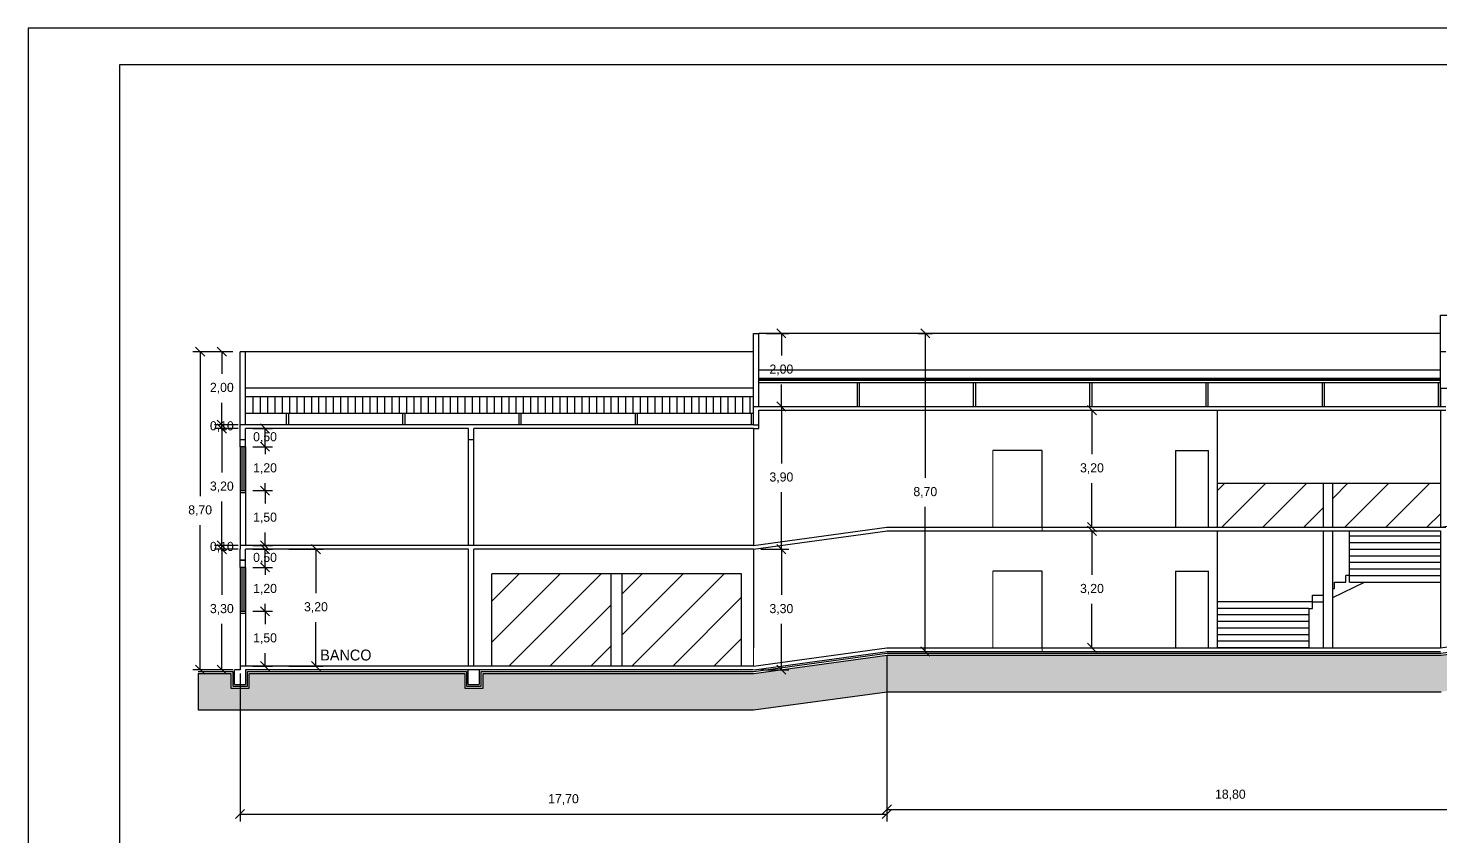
# Model space of a CAD drawing. Header units: inches. Extents: x 1211 to 1586, y 4594 to 4984.
# Drawn here: x 1416.61 to 1455.26, y 4765.15 to 4787.26 of the extents above; entities that cross this region are included whole.
import ezdxf

# ---------------------------------------------------------------- set-up
doc = ezdxf.new("R2010")
doc.units = ezdxf.units.IN
doc.header["$MEASUREMENT"] = 0
for name, color, linetype in [('0.1', 1, 'Continuous'), ('0.8', 8, 'Continuous'), ('01', 1, 'Continuous'), ('02', 2, 'Continuous'), ('1', 1, 'Continuous'), ('Capa3', 3, 'Continuous'), ('COTAS', 8, 'Continuous'), ('PAREDE', 5, 'Continuous'), ('S2MARGF', 4, 'Continuous'), ('S2MARGG', 13, 'Continuous'), ('Vão', 2, 'Continuous')]:
    doc.layers.add(name, color=color, linetype=linetype)
doc.layers.add('LINHA FINAS', color=1, linetype='Continuous', lineweight=15)
doc.dimstyles.new('ISO-25', dxfattribs={"dimtxt": 0.25, "dimasz": 0.25, "dimexe": 0.2, "dimexo": 0.2, "dimgap": 0.25, "dimtad": 1, "dimtih": 1, "dimtoh": 1, "dimzin": 1, "dimtxsty": 'Standard', "dimblk": 'OBLIQUE', "dimcen": 0.5, "dimclrd": 8, "dimclre": 8, "dimclrt": 8, "dimazin": 0, "dimtfac": 1, "dimtmove": 0, "dimatfit": 1, "dimldrblk": 'OBLIQUE', "dimfxl": 1, "dimarcsym": 0})

# ---------------------------------------------------------------- blocks, each defined once
blk = doc.blocks.new('_OBLIQUE')
at = {"color": 0, "linetype": 'ByBlock'}
blk.add_line((-0.5, -0.5), (0.5, 0.5), dxfattribs=at)
blk = doc.blocks.new('*D217')
at = {"layer": '1', "color": 8, "lineweight": -2, "transparency": 16777216}
for p, q in [((1423.745, 4773.017), (1424.683, 4773.017)), ((1424.483, 4773.017), (1424.483, 4771.812)), ((1424.483, 4769.817), (1424.483, 4771.021)), ((1423.745, 4769.817), (1424.683, 4769.817))]:
    blk.add_line(p, q, dxfattribs=at)
at = {"layer": 'Defpoints', "color": 0, "transparency": 16777216}
for p in [(1423.545, 4773.017), (1424.483, 4773.017), (1423.545, 4769.817)]:
    blk.add_point(p, dxfattribs=at)
at = {"layer": '1', "color": 8, "lineweight": -2, "transparency": 16777216, "xscale": 0.25, "yscale": 0.25, "zscale": 0.25}
for p, rotation in [((1424.483, 4773.017), 90), ((1424.483, 4769.817), 270)]:
    blk.add_blockref('_OBLIQUE', p, dxfattribs=dict(at, rotation=rotation))
at = {"layer": '1', "color": 8, "transparency": 16777216, "insert": (1424.483, 4771.417), "char_height": 0.25, "attachment_point": 5}
blk.add_mtext('3,20', dxfattribs=at)
blk = doc.blocks.new('*D218')
at = {"layer": '1', "color": 8, "lineweight": -2, "transparency": 16777216}
for p, q in [((1422.757, 4771.317), (1423.29, 4771.317)), ((1423.09, 4771.317), (1423.09, 4770.962)), ((1423.09, 4769.817), (1423.09, 4770.171)), ((1422.757, 4769.817), (1423.29, 4769.817))]:
    blk.add_line(p, q, dxfattribs=at)
at = {"layer": 'Defpoints', "color": 0, "transparency": 16777216}
for p in [(1422.557, 4771.317), (1423.09, 4771.317), (1422.557, 4769.817)]:
    blk.add_point(p, dxfattribs=at)
at = {"layer": '1', "color": 8, "lineweight": -2, "transparency": 16777216, "xscale": 0.25, "yscale": 0.25, "zscale": 0.25}
for p, rotation in [((1423.09, 4771.317), 90), ((1423.09, 4769.817), 270)]:
    blk.add_blockref('_OBLIQUE', p, dxfattribs=dict(at, rotation=rotation))
at = {"layer": '1', "color": 8, "transparency": 16777216, "insert": (1423.09, 4770.567), "char_height": 0.25, "attachment_point": 5}
blk.add_mtext('1,50', dxfattribs=at)
blk = doc.blocks.new('*D219')
at = {"layer": '1', "color": 8, "lineweight": -2, "transparency": 16777216}
for p, q in [((1423.09, 4772.517), (1423.09, 4772.767)), ((1422.757, 4772.517), (1423.29, 4772.517)), ((1423.09, 4772.517), (1423.09, 4772.312)), ((1423.09, 4771.317), (1423.09, 4771.521)), ((1422.757, 4771.317), (1423.29, 4771.317)), ((1423.09, 4771.317), (1423.09, 4771.067))]:
    blk.add_line(p, q, dxfattribs=at)
at = {"layer": 'Defpoints', "color": 0, "transparency": 16777216}
for p in [(1422.557, 4772.517), (1423.09, 4772.517), (1422.557, 4771.317)]:
    blk.add_point(p, dxfattribs=at)
at = {"layer": '1', "color": 8, "lineweight": -2, "transparency": 16777216, "xscale": 0.25, "yscale": 0.25, "zscale": 0.25}
for p, rotation in [((1423.09, 4772.517), 270), ((1423.09, 4771.317), 90)]:
    blk.add_blockref('_OBLIQUE', p, dxfattribs=dict(at, rotation=rotation))
at = {"layer": '1', "color": 8, "transparency": 16777216, "insert": (1423.09, 4771.917), "char_height": 0.25, "attachment_point": 5}
blk.add_mtext('1,20', dxfattribs=at)
blk = doc.blocks.new('*D220')
at = {"layer": '1', "color": 8, "lineweight": -2, "transparency": 16777216}
for p, q in [((1422.757, 4773.017), (1423.29, 4773.017)), ((1423.09, 4772.517), (1423.09, 4773.017)), ((1422.757, 4772.517), (1423.29, 4772.517))]:
    blk.add_line(p, q, dxfattribs=at)
at = {"layer": 'Defpoints', "color": 0, "transparency": 16777216}
for p in [(1422.557, 4773.017), (1423.09, 4773.017), (1422.557, 4772.517)]:
    blk.add_point(p, dxfattribs=at)
at = {"layer": '1', "color": 8, "lineweight": -2, "transparency": 16777216, "xscale": 0.25, "yscale": 0.25, "zscale": 0.25}
for p, rotation in [((1423.09, 4773.017), 90), ((1423.09, 4772.517), 270)]:
    blk.add_blockref('_OBLIQUE', p, dxfattribs=dict(at, rotation=rotation))
at = {"layer": '1', "color": 8, "transparency": 16777216, "insert": (1423.09, 4772.767), "char_height": 0.25, "attachment_point": 5}
blk.add_mtext('0,50', dxfattribs=at)
blk = doc.blocks.new('*D221')
at = {"layer": '1', "color": 8, "lineweight": -2, "transparency": 16777216}
for p, q in [((1422.757, 4774.617), (1423.29, 4774.617)), ((1423.09, 4774.617), (1423.09, 4774.262)), ((1423.09, 4773.117), (1423.09, 4773.471)), ((1422.757, 4773.117), (1423.29, 4773.117))]:
    blk.add_line(p, q, dxfattribs=at)
at = {"layer": 'Defpoints', "color": 0, "transparency": 16777216}
for p in [(1422.557, 4774.617), (1423.09, 4774.617), (1422.557, 4773.117)]:
    blk.add_point(p, dxfattribs=at)
at = {"layer": '1', "color": 8, "lineweight": -2, "transparency": 16777216, "xscale": 0.25, "yscale": 0.25, "zscale": 0.25}
for p, rotation in [((1423.09, 4774.617), 90), ((1423.09, 4773.117), 270)]:
    blk.add_blockref('_OBLIQUE', p, dxfattribs=dict(at, rotation=rotation))
at = {"layer": '1', "color": 8, "transparency": 16777216, "insert": (1423.09, 4773.867), "char_height": 0.25, "attachment_point": 5}
blk.add_mtext('1,50', dxfattribs=at)
blk = doc.blocks.new('*D222')
at = {"layer": '1', "color": 8, "lineweight": -2, "transparency": 16777216}
for p, q in [((1422.757, 4775.817), (1423.29, 4775.817)), ((1423.09, 4775.817), (1423.09, 4776.067)), ((1423.09, 4775.817), (1423.09, 4775.612)), ((1422.757, 4774.617), (1423.29, 4774.617)), ((1423.09, 4774.617), (1423.09, 4774.821)), ((1423.09, 4774.617), (1423.09, 4774.367))]:
    blk.add_line(p, q, dxfattribs=at)
at = {"layer": 'Defpoints', "color": 0, "transparency": 16777216}
for p in [(1422.557, 4775.817), (1423.09, 4775.817), (1422.557, 4774.617)]:
    blk.add_point(p, dxfattribs=at)
at = {"layer": '1', "color": 8, "lineweight": -2, "transparency": 16777216, "xscale": 0.25, "yscale": 0.25, "zscale": 0.25}
for p, rotation in [((1423.09, 4775.817), 270), ((1423.09, 4774.617), 90)]:
    blk.add_blockref('_OBLIQUE', p, dxfattribs=dict(at, rotation=rotation))
at = {"layer": '1', "color": 8, "transparency": 16777216, "insert": (1423.09, 4775.217), "char_height": 0.25, "attachment_point": 5}
blk.add_mtext('1,20', dxfattribs=at)
blk = doc.blocks.new('*D223')
at = {"layer": '1', "color": 8, "lineweight": -2, "transparency": 16777216}
for p, q in [((1422.757, 4776.317), (1423.29, 4776.317)), ((1423.09, 4775.817), (1423.09, 4776.317)), ((1422.757, 4775.817), (1423.29, 4775.817))]:
    blk.add_line(p, q, dxfattribs=at)
at = {"layer": 'Defpoints', "color": 0, "transparency": 16777216}
for p in [(1422.557, 4776.317), (1423.09, 4776.317), (1422.557, 4775.817)]:
    blk.add_point(p, dxfattribs=at)
at = {"layer": '1', "color": 8, "lineweight": -2, "transparency": 16777216, "xscale": 0.25, "yscale": 0.25, "zscale": 0.25}
for p, rotation in [((1423.09, 4776.317), 90), ((1423.09, 4775.817), 270)]:
    blk.add_blockref('_OBLIQUE', p, dxfattribs=dict(at, rotation=rotation))
at = {"layer": '1', "color": 8, "transparency": 16777216, "insert": (1423.09, 4776.067), "char_height": 0.25, "attachment_point": 5}
blk.add_mtext('0,50', dxfattribs=at)
blk = doc.blocks.new('*D224')
at = {"layer": '1', "color": 8, "lineweight": -2, "transparency": 16777216}
for p, q in [((1422.357, 4773.017), (1421.708, 4773.017)), ((1421.908, 4773.017), (1421.908, 4771.762)), ((1421.908, 4769.717), (1421.908, 4770.971)), ((1422.207, 4769.717), (1421.708, 4769.717))]:
    blk.add_line(p, q, dxfattribs=at)
at = {"layer": 'Defpoints', "color": 0, "transparency": 16777216}
for p in [(1421.908, 4773.017), (1422.557, 4773.017), (1422.407, 4769.717)]:
    blk.add_point(p, dxfattribs=at)
at = {"layer": '1', "color": 8, "lineweight": -2, "transparency": 16777216, "xscale": 0.25, "yscale": 0.25, "zscale": 0.25}
for p, rotation in [((1421.908, 4773.017), 90), ((1421.908, 4769.717), 270)]:
    blk.add_blockref('_OBLIQUE', p, dxfattribs=dict(at, rotation=rotation))
at = {"layer": '1', "color": 8, "transparency": 16777216, "insert": (1421.908, 4771.367), "char_height": 0.25, "attachment_point": 5}
blk.add_mtext('3,30', dxfattribs=at)
blk = doc.blocks.new('*D225')
at = {"layer": '1', "color": 8, "lineweight": -2, "transparency": 16777216}
for p, q in [((1422.357, 4773.117), (1421.708, 4773.117)), ((1422.357, 4773.017), (1421.708, 4773.017)), ((1421.908, 4773.117), (1421.908, 4773.367)), ((1421.908, 4773.017), (1421.908, 4773.117)), ((1421.908, 4773.017), (1421.908, 4772.767))]:
    blk.add_line(p, q, dxfattribs=at)
at = {"layer": 'Defpoints', "color": 0, "transparency": 16777216}
for p in [(1421.908, 4773.117), (1422.557, 4773.117), (1422.557, 4773.017)]:
    blk.add_point(p, dxfattribs=at)
at = {"layer": '1', "color": 8, "lineweight": -2, "transparency": 16777216, "xscale": 0.25, "yscale": 0.25, "zscale": 0.25}
for p, rotation in [((1421.908, 4773.117), 270), ((1421.908, 4773.017), 90)]:
    blk.add_blockref('_OBLIQUE', p, dxfattribs=dict(at, rotation=rotation))
at = {"layer": '1', "color": 8, "transparency": 16777216, "insert": (1421.908, 4773.067), "char_height": 0.25, "attachment_point": 5}
blk.add_mtext('0,10', dxfattribs=at)
blk = doc.blocks.new('*D226')
at = {"layer": '1', "color": 8, "lineweight": -2, "transparency": 16777216}
for p, q in [((1422.357, 4776.317), (1421.708, 4776.317)), ((1421.908, 4776.317), (1421.908, 4775.112)), ((1421.908, 4773.117), (1421.908, 4774.321)), ((1422.207, 4773.117), (1421.708, 4773.117))]:
    blk.add_line(p, q, dxfattribs=at)
at = {"layer": 'Defpoints', "color": 0, "transparency": 16777216}
for p in [(1421.908, 4776.317), (1422.557, 4776.317), (1422.407, 4773.117)]:
    blk.add_point(p, dxfattribs=at)
at = {"layer": '1', "color": 8, "lineweight": -2, "transparency": 16777216, "xscale": 0.25, "yscale": 0.25, "zscale": 0.25}
for p, rotation in [((1421.908, 4776.317), 90), ((1421.908, 4773.117), 270)]:
    blk.add_blockref('_OBLIQUE', p, dxfattribs=dict(at, rotation=rotation))
at = {"layer": '1', "color": 8, "transparency": 16777216, "insert": (1421.908, 4774.717), "char_height": 0.25, "attachment_point": 5}
blk.add_mtext('3,20', dxfattribs=at)
blk = doc.blocks.new('*D227')
at = {"layer": '1', "color": 8, "lineweight": -2, "transparency": 16777216}
for p, q in [((1421.908, 4776.417), (1421.908, 4776.667)), ((1422.357, 4776.417), (1421.708, 4776.417)), ((1422.357, 4776.317), (1421.708, 4776.317)), ((1421.908, 4776.317), (1421.908, 4776.417)), ((1421.908, 4776.317), (1421.908, 4776.067))]:
    blk.add_line(p, q, dxfattribs=at)
at = {"layer": 'Defpoints', "color": 0, "transparency": 16777216}
for p in [(1421.908, 4776.417), (1422.557, 4776.417), (1422.557, 4776.317)]:
    blk.add_point(p, dxfattribs=at)
at = {"layer": '1', "color": 8, "lineweight": -2, "transparency": 16777216, "xscale": 0.25, "yscale": 0.25, "zscale": 0.25}
for p, rotation in [((1421.908, 4776.417), 270), ((1421.908, 4776.317), 90)]:
    blk.add_blockref('_OBLIQUE', p, dxfattribs=dict(at, rotation=rotation))
at = {"layer": '1', "color": 8, "transparency": 16777216, "insert": (1421.908, 4776.367), "char_height": 0.25, "attachment_point": 5}
blk.add_mtext('0,10', dxfattribs=at)
blk = doc.blocks.new('*D228')
at = {"layer": '1', "color": 8, "lineweight": -2, "transparency": 16777216}
for p, q in [((1422.207, 4778.417), (1421.708, 4778.417)), ((1421.908, 4778.417), (1421.908, 4777.812)), ((1421.908, 4776.417), (1421.908, 4777.021)), ((1422.207, 4776.417), (1421.708, 4776.417))]:
    blk.add_line(p, q, dxfattribs=at)
at = {"layer": 'Defpoints', "color": 0, "transparency": 16777216}
for p in [(1421.908, 4778.417), (1422.407, 4778.417), (1422.407, 4776.417)]:
    blk.add_point(p, dxfattribs=at)
at = {"layer": '1', "color": 8, "lineweight": -2, "transparency": 16777216, "xscale": 0.25, "yscale": 0.25, "zscale": 0.25}
for p, rotation in [((1421.908, 4778.417), 90), ((1421.908, 4776.417), 270)]:
    blk.add_blockref('_OBLIQUE', p, dxfattribs=dict(at, rotation=rotation))
at = {"layer": '1', "color": 8, "transparency": 16777216, "insert": (1421.908, 4777.417), "char_height": 0.25, "attachment_point": 5}
blk.add_mtext('2,00', dxfattribs=at)
blk = doc.blocks.new('*D229')
at = {"layer": '1', "color": 8, "lineweight": -2, "transparency": 16777216}
for p, q in [((1422.207, 4778.417), (1421.114, 4778.417)), ((1421.314, 4778.417), (1421.314, 4774.462)), ((1421.314, 4769.717), (1421.314, 4773.671)), ((1422.207, 4769.717), (1421.114, 4769.717))]:
    blk.add_line(p, q, dxfattribs=at)
at = {"layer": 'Defpoints', "color": 0, "transparency": 16777216}
for p in [(1422.407, 4778.417), (1421.314, 4769.717), (1422.407, 4769.717)]:
    blk.add_point(p, dxfattribs=at)
at = {"layer": '1', "color": 8, "lineweight": -2, "transparency": 16777216, "xscale": 0.25, "yscale": 0.25, "zscale": 0.25}
for p, rotation in [((1421.314, 4778.417), 90), ((1421.314, 4769.717), 270)]:
    blk.add_blockref('_OBLIQUE', p, dxfattribs=dict(at, rotation=rotation))
at = {"layer": '1', "color": 8, "transparency": 16777216, "insert": (1421.314, 4774.067), "char_height": 0.25, "attachment_point": 5}
blk.add_mtext('8,70', dxfattribs=at)
blk = doc.blocks.new('*D230')
at = {"layer": '1', "color": 8, "lineweight": -2, "transparency": 16777216}
for p, q in [((1445.719, 4773.517), (1445.719, 4772.312)), ((1445.719, 4770.317), (1445.719, 4771.521))]:
    blk.add_line(p, q, dxfattribs=at)
at = {"layer": 'Defpoints', "color": 0, "transparency": 16777216}
for p in [(1445.719, 4773.517), (1445.719, 4773.517), (1445.719, 4770.317)]:
    blk.add_point(p, dxfattribs=at)
at = {"layer": '1', "color": 8, "lineweight": -2, "transparency": 16777216, "xscale": 0.25, "yscale": 0.25, "zscale": 0.25}
for p, rotation in [((1445.719, 4773.517), 90), ((1445.719, 4770.317), 270)]:
    blk.add_blockref('_OBLIQUE', p, dxfattribs=dict(at, rotation=rotation))
at = {"layer": '1', "color": 8, "transparency": 16777216, "insert": (1445.719, 4771.917), "char_height": 0.25, "attachment_point": 5}
blk.add_mtext('3,20', dxfattribs=at)
blk = doc.blocks.new('*D231')
at = {"layer": '1', "color": 8, "lineweight": -2, "transparency": 16777216}
for p, q in [((1445.719, 4776.817), (1445.719, 4775.612)), ((1445.719, 4773.617), (1445.719, 4774.821))]:
    blk.add_line(p, q, dxfattribs=at)
at = {"layer": 'Defpoints', "color": 0, "transparency": 16777216}
for p in [(1445.719, 4776.817), (1445.719, 4776.817), (1445.719, 4773.617)]:
    blk.add_point(p, dxfattribs=at)
at = {"layer": '1', "color": 8, "lineweight": -2, "transparency": 16777216, "xscale": 0.25, "yscale": 0.25, "zscale": 0.25}
for p, rotation in [((1445.719, 4776.817), 90), ((1445.719, 4773.617), 270)]:
    blk.add_blockref('_OBLIQUE', p, dxfattribs=dict(at, rotation=rotation))
at = {"layer": '1', "color": 8, "transparency": 16777216, "insert": (1445.719, 4775.217), "char_height": 0.25, "attachment_point": 5}
blk.add_mtext('3,20', dxfattribs=at)
blk = doc.blocks.new('*D238')
at = {"layer": '1', "color": 8, "lineweight": -2, "transparency": 16777216}
for p, q in [((1436.807, 4778.917), (1437.42, 4778.917)), ((1437.22, 4778.917), (1437.22, 4778.312)), ((1437.22, 4776.917), (1437.22, 4777.521)), ((1436.807, 4776.917), (1437.42, 4776.917))]:
    blk.add_line(p, q, dxfattribs=at)
at = {"layer": 'Defpoints', "color": 0, "transparency": 16777216}
for p in [(1436.607, 4778.917), (1437.22, 4778.917), (1436.607, 4776.917)]:
    blk.add_point(p, dxfattribs=at)
at = {"layer": '1', "color": 8, "lineweight": -2, "transparency": 16777216, "xscale": 0.25, "yscale": 0.25, "zscale": 0.25}
for p, rotation in [((1437.22, 4778.917), 90), ((1437.22, 4776.917), 270)]:
    blk.add_blockref('_OBLIQUE', p, dxfattribs=dict(at, rotation=rotation))
at = {"layer": '1', "color": 8, "transparency": 16777216, "insert": (1437.22, 4777.917), "char_height": 0.25, "attachment_point": 5}
blk.add_mtext('2,00', dxfattribs=at)
blk = doc.blocks.new('*D239')
at = {"layer": '1', "color": 8, "lineweight": -2, "transparency": 16777216}
for p, q in [((1437.22, 4776.917), (1437.22, 4775.362)), ((1437.22, 4773.017), (1437.22, 4774.571)), ((1436.657, 4773.017), (1437.42, 4773.017))]:
    blk.add_line(p, q, dxfattribs=at)
at = {"layer": 'Defpoints', "color": 0, "transparency": 16777216}
for p in [(1437.22, 4776.917), (1436.457, 4773.017), (1437.22, 4773.017)]:
    blk.add_point(p, dxfattribs=at)
at = {"layer": '1', "color": 8, "lineweight": -2, "transparency": 16777216, "xscale": 0.25, "yscale": 0.25, "zscale": 0.25}
for p, rotation in [((1437.22, 4776.917), 90), ((1437.22, 4773.017), 270)]:
    blk.add_blockref('_OBLIQUE', p, dxfattribs=dict(at, rotation=rotation))
at = {"layer": '1', "color": 8, "transparency": 16777216, "insert": (1437.22, 4774.967), "char_height": 0.25, "attachment_point": 5}
blk.add_mtext('3,90', dxfattribs=at)
blk = doc.blocks.new('*D240')
at = {"layer": '1', "color": 8, "lineweight": -2, "transparency": 16777216}
for p, q in [((1436.657, 4773.017), (1437.42, 4773.017)), ((1437.22, 4773.017), (1437.22, 4771.762)), ((1437.22, 4769.717), (1437.22, 4770.971)), ((1436.657, 4769.717), (1437.42, 4769.717))]:
    blk.add_line(p, q, dxfattribs=at)
at = {"layer": 'Defpoints', "color": 0, "transparency": 16777216}
for p in [(1436.457, 4773.017), (1436.457, 4769.717), (1437.22, 4769.717)]:
    blk.add_point(p, dxfattribs=at)
at = {"layer": '1', "color": 8, "lineweight": -2, "transparency": 16777216, "xscale": 0.25, "yscale": 0.25, "zscale": 0.25}
for p, rotation in [((1437.22, 4773.017), 90), ((1437.22, 4769.717), 270)]:
    blk.add_blockref('_OBLIQUE', p, dxfattribs=dict(at, rotation=rotation))
at = {"layer": '1', "color": 8, "transparency": 16777216, "insert": (1437.22, 4771.367), "char_height": 0.25, "attachment_point": 5}
blk.add_mtext('3,30', dxfattribs=at)
blk = doc.blocks.new('*D250')
at = {"layer": '1', "color": 8, "lineweight": -2, "transparency": 16777216}
for p, q in [((1440.107, 4770.117), (1440.107, 4765.57)), ((1422.407, 4769.617), (1422.407, 4765.57)), ((1422.407, 4765.77), (1440.107, 4765.77))]:
    blk.add_line(p, q, dxfattribs=at)
at = {"layer": 'Defpoints', "color": 0, "transparency": 16777216}
for p in [(1440.107, 4770.317), (1422.407, 4769.817), (1440.107, 4765.77)]:
    blk.add_point(p, dxfattribs=at)
at = {"layer": '1', "color": 8, "lineweight": -2, "transparency": 16777216, "xscale": 0.25, "yscale": 0.25, "zscale": 0.25, "rotation": 180}
blk.add_blockref('_OBLIQUE', (1422.407, 4765.77), dxfattribs=at)
at = {"layer": '1', "color": 8, "lineweight": -2, "transparency": 16777216, "xscale": 0.25, "yscale": 0.25, "zscale": 0.25}
blk.add_blockref('_OBLIQUE', (1440.107, 4765.77), dxfattribs=at)
at = {"layer": '1', "color": 8, "transparency": 16777216, "insert": (1431.257, 4766.166), "char_height": 0.25, "attachment_point": 5}
blk.add_mtext('17,70', dxfattribs=at)
blk = doc.blocks.new('*D251')
at = {"layer": '1', "color": 8, "lineweight": -2, "transparency": 16777216}
for p, q in [((1458.907, 4770.617), (1458.907, 4765.695)), ((1440.107, 4770.117), (1440.107, 4765.695)), ((1440.107, 4765.895), (1458.907, 4765.895))]:
    blk.add_line(p, q, dxfattribs=at)
at = {"layer": 'Defpoints', "color": 0, "transparency": 16777216}
for p in [(1458.907, 4770.817), (1440.107, 4770.317), (1458.907, 4765.895)]:
    blk.add_point(p, dxfattribs=at)
at = {"layer": '1', "color": 8, "lineweight": -2, "transparency": 16777216, "xscale": 0.25, "yscale": 0.25, "zscale": 0.25, "rotation": 180}
blk.add_blockref('_OBLIQUE', (1440.107, 4765.895), dxfattribs=at)
at = {"layer": '1', "color": 8, "lineweight": -2, "transparency": 16777216, "xscale": 0.25, "yscale": 0.25, "zscale": 0.25}
blk.add_blockref('_OBLIQUE', (1458.907, 4765.895), dxfattribs=at)
at = {"layer": '1', "color": 8, "transparency": 16777216, "insert": (1449.507, 4766.291), "char_height": 0.25, "attachment_point": 5}
blk.add_mtext('18,80', dxfattribs=at)
blk = doc.blocks.new('*D270')
at = {"layer": '1', "color": 8, "lineweight": -2, "transparency": 16777216}
for p, q in [((1440.965, 4778.917), (1441.358, 4778.917)), ((1441.158, 4778.917), (1441.158, 4774.962)), ((1441.158, 4770.217), (1441.158, 4774.171)), ((1440.965, 4770.217), (1441.358, 4770.217))]:
    blk.add_line(p, q, dxfattribs=at)
at = {"layer": 'Defpoints', "color": 0, "transparency": 16777216}
for p in [(1440.765, 4778.917), (1441.158, 4778.917), (1440.765, 4770.217)]:
    blk.add_point(p, dxfattribs=at)
at = {"layer": '1', "color": 8, "lineweight": -2, "transparency": 16777216, "xscale": 0.25, "yscale": 0.25, "zscale": 0.25}
for p, rotation in [((1441.158, 4778.917), 90), ((1441.158, 4770.217), 270)]:
    blk.add_blockref('_OBLIQUE', p, dxfattribs=dict(at, rotation=rotation))
at = {"layer": '1', "color": 8, "transparency": 16777216, "insert": (1441.158, 4774.567), "char_height": 0.25, "attachment_point": 5}
blk.add_mtext('8,70', dxfattribs=at)

msp = doc.modelspace()

# ---------------------------------------------------------------- hatches: boundary and pattern name
h = msp.add_hatch()
h.set_pattern_fill('EARTH', color=256, scale=0.1, style=0)
h.set_pattern_definition([(0, (-673.57833, 3827.04155), (0.635, 0.635), [0.635, -0.635]), (0, (-673.57833, 3827.2797), (0.635, 0.635), [0.635, -0.635]), (0, (-673.57833, 3827.5178), (0.635, 0.635), [0.635, -0.635]), (90, (-673.49896, 3827.5972), (-0.635, 0.635), [0.635, -0.635]), (90, (-673.26083, 3827.5972), (-0.635, 0.635), [0.635, -0.635]), (90, (-673.0227, 3827.5972), (-0.635, 0.635), [0.635, -0.635])])
h.paths.add_polyline_path([(1467.6008, 4770.6174), (1458.9242, 4770.6174), (1455.2742, 4770.1174), (1440.1106, 4770.1165), (1436.4606, 4769.6165), (1429.0572, 4769.6165), (1429.0572, 4769.2165), (1428.5572, 4769.2165), (1428.5572, 4769.6165), (1422.6572, 4769.6165), (1422.6572, 4769.2165), (1422.1572, 4769.2165), (1422.1572, 4769.6165), (1421.2572, 4769.6165), (1421.2572, 4768.6165), (1436.4572, 4768.6165), (1440.1106, 4769.1165), (1455.2743, 4769.1165), (1458.9242, 4769.6174), (1475.4072, 4769.6174), (1475.4072, 4770.6174), (1474.5008, 4770.6174), (1474.5008, 4770.2174), (1474.0008, 4770.2174), (1474.0008, 4770.6174), (1468.1508, 4770.6174), (1468.1508, 4770.2174), (1467.6008, 4770.2174)])
at = {"layer": 'COTAS'}
h = msp.add_hatch(dxfattribs=at)
h.set_pattern_fill('ANSI31', color=256, scale=0.25, style=0)
h.set_pattern_definition([(45, (-1196.698, 3802.4613), (-0.561266, 0.561266), [])])
h.paths.add_polyline_path([(1436.1311, 4772.3434), (1432.8626, 4772.3434), (1432.8626, 4769.8165), (1436.1311, 4769.8165)])
h.paths.add_polyline_path([(1432.5626, 4772.3434), (1429.2941, 4772.3434), (1429.2941, 4769.8165), (1432.5626, 4769.8165)])
h.paths.add_polyline_path([(1444.5623, 4735.4532), (1441.6123, 4735.4532), (1441.6123, 4734.2532), (1444.5623, 4734.2532)])
h.paths.add_polyline_path([(1447.7123, 4735.4532), (1444.8123, 4735.4532), (1444.8123, 4734.2532), (1447.7123, 4734.2532)])
h.paths.add_polyline_path([(1452.0572, 4774.8165), (1449.1572, 4774.8165), (1449.1572, 4773.6165), (1452.0572, 4773.6165)])
h.paths.add_polyline_path([(1455.2572, 4774.8165), (1452.3072, 4774.8165), (1452.3072, 4773.6165), (1455.2572, 4773.6165)])

# ---------------------------------------------------------------- linework, layer by layer
for p, q in [((1452.7572, 4770.3165), (1455.2572, 4770.3165)), ((1421.2572, 4769.6165), (1421.2572, 4768.6165)), ((1436.4572, 4768.6165), (1440.1106, 4769.1165)), ((1440.1106, 4769.1165), (1455.2743, 4769.1165)), ((1421.2572, 4768.6165), (1436.4572, 4768.6165))]:
    msp.add_line(p, q)
for points in [[(1436.4572, 4769.6665), (1440.1072, 4770.1665), (1455.2708, 4770.1674), (1458.9208, 4770.6674), (1467.6508, 4770.6674), (1467.6508, 4770.2674), (1468.1008, 4770.2674), (1468.1008, 4770.6674), (1474.0508, 4770.6674), (1474.0508, 4770.2674), (1474.4508, 4770.2674), (1474.4508, 4770.6674), (1475.4072, 4770.6674)], [(1436.464, 4769.617), (1440.1106, 4770.1165), (1455.2742, 4770.1174), (1458.9242, 4770.6174), (1467.6008, 4770.6174), (1467.6008, 4770.2174), (1468.1508, 4770.2174), (1468.1508, 4770.6174), (1474.0008, 4770.6174), (1474.0008, 4770.2174), (1474.5008, 4770.2174), (1474.5008, 4770.6174), (1475.4072, 4770.6174)], [(1421.2572, 4769.6665), (1422.2072, 4769.6665), (1422.2072, 4769.2665), (1422.6072, 4769.2665), (1422.6072, 4769.6665), (1428.6072, 4769.6665), (1428.6072, 4769.2665), (1429.0072, 4769.2665), (1429.0072, 4769.6665), (1436.4572, 4769.6665)], [(1421.2572, 4769.6165), (1422.1572, 4769.6165), (1422.1572, 4769.2165), (1422.6572, 4769.2165), (1422.6572, 4769.6165), (1428.5572, 4769.6165), (1428.5572, 4769.2165), (1429.0572, 4769.2165), (1429.0572, 4769.6165), (1436.4572, 4769.6165)]]:
    msp.add_lwpolyline(points)
at = {"layer": '0.1'}
for p, q in [((1455.2572, 4777.6865), (1436.6072, 4777.6865)), ((1455.2572, 4777.6565), (1436.6072, 4777.6565)), ((1455.2572, 4777.6265), (1436.6072, 4777.6265)), ((1455.2572, 4777.5665), (1436.6072, 4777.5665)), ((1436.4572, 4777.1865), (1422.5572, 4777.1865)), ((1422.7572, 4777.1865), (1422.7572, 4776.7276)), ((1422.9572, 4777.1865), (1422.9572, 4776.7276)), ((1423.1572, 4777.1865), (1423.1572, 4776.7276)), ((1423.3572, 4777.1865), (1423.3572, 4776.7276)), ((1423.5572, 4777.1865), (1423.5572, 4776.7276)), ((1423.7572, 4777.1865), (1423.7572, 4776.7276)), ((1423.9572, 4777.1865), (1423.9572, 4776.7276)), ((1424.1572, 4777.1865), (1424.1572, 4776.7276)), ((1424.3572, 4777.1865), (1424.3572, 4776.7276)), ((1424.5572, 4777.1865), (1424.5572, 4776.7276)), ((1424.7572, 4777.1865), (1424.7572, 4776.7276)), ((1424.9572, 4777.1865), (1424.9572, 4776.7276)), ((1425.1572, 4777.1865), (1425.1572, 4776.7276)), ((1425.3572, 4777.1865), (1425.3572, 4776.7276)), ((1425.5572, 4777.1865), (1425.5572, 4776.7276)), ((1425.7572, 4777.1865), (1425.7572, 4776.7276)), ((1425.9572, 4777.1865), (1425.9572, 4776.7276)), ((1426.1572, 4777.1865), (1426.1572, 4776.7276)), ((1426.3572, 4777.1865), (1426.3572, 4776.7276)), ((1426.5572, 4777.1865), (1426.5572, 4776.7276)), ((1426.7572, 4777.1865), (1426.7572, 4776.7276)), ((1426.9572, 4777.1865), (1426.9572, 4776.7276)), ((1427.1572, 4777.1865), (1427.1572, 4776.7276)), ((1427.3572, 4777.1865), (1427.3572, 4776.7276)), ((1427.5572, 4777.1865), (1427.5572, 4776.7276)), ((1427.7572, 4777.1865), (1427.7572, 4776.7276)), ((1427.9572, 4777.1865), (1427.9572, 4776.7276)), ((1428.1572, 4777.1865), (1428.1572, 4776.7276)), ((1428.3572, 4777.1865), (1428.3572, 4776.7276)), ((1428.5572, 4777.1865), (1428.5572, 4776.7276)), ((1428.7572, 4777.1865), (1428.7572, 4776.7276)), ((1428.9572, 4777.1865), (1428.9572, 4776.7276)), ((1429.1572, 4777.1865), (1429.1572, 4776.7276)), ((1429.3572, 4777.1865), (1429.3572, 4776.7276)), ((1429.5572, 4777.1865), (1429.5572, 4776.7276)), ((1429.7572, 4777.1865), (1429.7572, 4776.7276)), ((1429.9572, 4777.1865), (1429.9572, 4776.7276)), ((1430.1572, 4777.1865), (1430.1572, 4776.7276)), ((1430.3572, 4777.1865), (1430.3572, 4776.7276)), ((1430.5572, 4777.1865), (1430.5572, 4776.7276)), ((1430.7572, 4777.1865), (1430.7572, 4776.7276)), ((1430.9572, 4777.1865), (1430.9572, 4776.7276)), ((1431.1572, 4777.1865), (1431.1572, 4776.7276)), ((1431.3572, 4777.1865), (1431.3572, 4776.7276)), ((1431.5572, 4777.1865), (1431.5572, 4776.7276)), ((1431.7572, 4777.1865), (1431.7572, 4776.7276)), ((1431.9572, 4777.1865), (1431.9572, 4776.7276)), ((1432.1572, 4777.1865), (1432.1572, 4776.7276)), ((1432.3572, 4777.1865), (1432.3572, 4776.7276)), ((1432.5572, 4777.1865), (1432.5572, 4776.7276)), ((1432.7572, 4777.1865), (1432.7572, 4776.7276)), ((1432.9572, 4777.1865), (1432.9572, 4776.7276)), ((1433.1572, 4777.1865), (1433.1572, 4776.7276)), ((1433.3572, 4777.1865), (1433.3572, 4776.7276)), ((1433.5572, 4777.1865), (1433.5572, 4776.7276)), ((1433.7572, 4777.1865), (1433.7572, 4776.7276)), ((1433.9572, 4777.1865), (1433.9572, 4776.7276)), ((1434.1572, 4777.1865), (1434.1572, 4776.7276)), ((1434.3572, 4777.1865), (1434.3572, 4776.7276)), ((1434.5572, 4777.1865), (1434.5572, 4776.7276)), ((1434.7572, 4777.1865), (1434.7572, 4776.7276)), ((1434.9572, 4777.1865), (1434.9572, 4776.7276)), ((1435.1572, 4777.1865), (1435.1572, 4776.7276)), ((1435.3572, 4777.1865), (1435.3572, 4776.7276)), ((1435.5572, 4777.1865), (1435.5572, 4776.7276)), ((1435.7572, 4777.1865), (1435.7572, 4776.7276)), ((1435.9572, 4777.1865), (1435.9572, 4776.7276)), ((1436.1572, 4777.1865), (1436.1572, 4776.7276)), ((1436.3572, 4777.1865), (1436.3572, 4776.7276)), ((1436.4572, 4776.7276), (1422.5572, 4776.7276)), ((1449.1572, 4771.6079), (1449.1572, 4772.7079))]:
    msp.add_line(p, q, dxfattribs=at)
at = {"layer": '01'}
for p, q in [((1439.2895, 4777.5665), (1439.2895, 4776.9165)), ((1439.3495, 4777.5665), (1439.3495, 4776.9165)), ((1442.4711, 4777.5665), (1442.4711, 4776.9165)), ((1442.4711, 4777.5665), (1442.4711, 4776.9165)), ((1442.4711, 4777.5665), (1442.4711, 4776.9165)), ((1442.5311, 4777.5665), (1442.5311, 4776.9165)), ((1442.5311, 4777.5665), (1442.5311, 4776.9165)), ((1442.5311, 4777.5665), (1442.5311, 4776.9165)), ((1445.6526, 4777.5665), (1445.6526, 4776.9165)), ((1445.7126, 4777.5665), (1445.7126, 4776.9165)), ((1448.8341, 4777.5665), (1448.8341, 4776.9165)), ((1448.8341, 4777.5665), (1448.8341, 4776.9165)), ((1448.8941, 4777.5665), (1448.8941, 4776.9165)), ((1448.8941, 4777.5665), (1448.8941, 4776.9165)), ((1452.0157, 4777.5665), (1452.0157, 4776.9165)), ((1452.0757, 4777.5665), (1452.0757, 4776.9165)), ((1455.1972, 4777.5665), (1455.1972, 4776.9165)), ((1423.6711, 4776.7276), (1423.6711, 4776.4165)), ((1423.6711, 4776.7276), (1423.6711, 4776.4165)), ((1423.6711, 4776.7276), (1423.6711, 4776.4165)), ((1423.7311, 4776.7276), (1423.7311, 4776.4165)), ((1423.7311, 4776.7276), (1423.7311, 4776.4165)), ((1423.7311, 4776.7276), (1423.7311, 4776.4165)), ((1426.8526, 4776.7276), (1426.8526, 4776.4165)), ((1426.9126, 4776.7276), (1426.9126, 4776.4165)), ((1430.0341, 4776.7276), (1430.0341, 4776.4165)), ((1430.0341, 4776.7276), (1430.0341, 4776.4165)), ((1430.0941, 4776.7276), (1430.0941, 4776.4165)), ((1430.0941, 4776.7276), (1430.0941, 4776.4165)), ((1433.2157, 4776.7276), (1433.2157, 4776.4165)), ((1433.2757, 4776.7276), (1433.2757, 4776.4165)), ((1436.3972, 4776.7276), (1436.3972, 4776.4165))]:
    msp.add_line(p, q, dxfattribs=at)
at = {"layer": '02'}
for p, q in [((1452.7629, 4772.1165), (1452.7629, 4773.5165)), ((1452.7629, 4773.3765), (1455.2572, 4773.3765)), ((1452.7629, 4773.1965), (1455.2572, 4773.1965)), ((1452.7629, 4773.0165), (1455.2572, 4773.0165)), ((1452.7629, 4772.8365), (1455.2572, 4772.8365)), ((1452.7629, 4772.6565), (1455.2572, 4772.6565)), ((1452.6629, 4772.1165), (1452.6629, 4772.2965)), ((1452.7629, 4772.2965), (1452.6629, 4772.2965)), ((1452.7629, 4772.4765), (1455.2572, 4772.4765)), ((1452.7629, 4772.2965), (1455.2572, 4772.2965)), ((1452.0572, 4771.7565), (1452.0572, 4771.9365)), ((1452.3072, 4771.6968), (1453.1794, 4772.1165)), ((1452.3072, 4771.9365), (1452.3572, 4771.9365)), ((1452.3572, 4771.9365), (1452.3572, 4772.1165)), ((1452.3572, 4772.1165), (1452.6572, 4772.1165)), ((1452.6572, 4772.1165), (1452.6629, 4772.1165)), ((1452.7629, 4772.1165), (1455.2572, 4772.1165)), ((1451.7572, 4771.5765), (1451.7572, 4771.7565)), ((1451.7572, 4771.7565), (1452.0572, 4771.7565)), ((1451.7572, 4771.5765), (1452.0572, 4771.5765))]:
    msp.add_line(p, q, dxfattribs=at)
at = {"layer": '1'}
for p, q in [((1455.2572, 4779.4165), (1474.2572, 4779.4165)), ((1455.2572, 4778.9165), (1436.6072, 4778.9165)), ((1436.4572, 4778.4165), (1422.4072, 4778.4165)), ((1436.6072, 4777.9165), (1455.2572, 4777.9165)), ((1436.4572, 4777.4165), (1422.5572, 4777.4165)), ((1436.4572, 4776.9165), (1436.6072, 4776.9165)), ((1449.1572, 4773.6165), (1449.1572, 4776.8165)), ((1455.2572, 4776.8165), (1455.2572, 4773.6165)), ((1436.4572, 4776.3165), (1436.4572, 4773.6165)), ((1422.4572, 4775.8165), (1422.4572, 4774.6165)), ((1422.5072, 4775.8165), (1422.5072, 4774.6165)), ((1444.3572, 4775.7165), (1443.0072, 4775.7165)), ((1444.3572, 4773.6165), (1444.3572, 4775.7165)), ((1448.0072, 4775.7165), (1448.9072, 4775.7165)), ((1448.0072, 4775.7165), (1448.0072, 4773.6165)), ((1448.9072, 4773.6165), (1448.9072, 4775.7165)), ((1455.2572, 4774.8165), (1455.2572, 4773.6165)), ((1436.4572, 4773.6165), (1436.4572, 4773.1165)), ((1449.1572, 4770.3165), (1449.1572, 4773.5165)), ((1452.0572, 4770.3165), (1452.0572, 4773.5165)), ((1452.3072, 4770.3165), (1452.3072, 4773.5165)), ((1455.2572, 4773.5165), (1455.2572, 4770.3165)), ((1422.4072, 4773.1165), (1422.4072, 4773.0165)), ((1436.4572, 4773.0165), (1436.4572, 4770.3165)), ((1422.4572, 4772.5165), (1422.4572, 4771.3165)), ((1422.5072, 4772.5165), (1422.5072, 4771.3165)), ((1444.3572, 4772.4165), (1443.0072, 4772.4165)), ((1444.3572, 4770.3165), (1444.3572, 4772.4165)), ((1448.0072, 4772.4165), (1448.9072, 4772.4165)), ((1448.0072, 4772.4165), (1448.0072, 4770.3165)), ((1448.9072, 4770.3165), (1448.9072, 4772.4165)), ((1451.7572, 4771.5765), (1449.1572, 4771.5765)), ((1451.7572, 4771.3965), (1451.7572, 4771.5765)), ((1451.6572, 4771.3965), (1449.1572, 4771.3965)), ((1451.6572, 4771.2165), (1449.1572, 4771.2165)), ((1451.6572, 4771.3965), (1451.6572, 4770.3165)), ((1451.6572, 4771.3965), (1451.7572, 4771.3965)), ((1451.6572, 4771.0365), (1449.1572, 4771.0365)), ((1451.6572, 4770.8565), (1449.1572, 4770.8565)), ((1451.6572, 4770.6765), (1449.1572, 4770.6765)), ((1451.6572, 4770.4965), (1449.1572, 4770.4965)), ((1451.6572, 4770.3165), (1449.1572, 4770.3165))]:
    msp.add_line(p, q, dxfattribs=at)
at = {"layer": 'Capa3'}
for p, q in [((1449.1572, 4774.8165), (1455.2572, 4774.8165)), ((1452.0572, 4773.6165), (1452.0572, 4774.8165)), ((1452.3072, 4773.6165), (1452.3072, 4774.8165)), ((1432.5626, 4772.3434), (1429.2941, 4772.3434)), ((1429.2941, 4769.8165), (1429.2941, 4772.3434)), ((1432.5626, 4769.8165), (1432.5626, 4772.3434)), ((1432.8626, 4772.3434), (1432.5626, 4772.3434)), ((1432.8626, 4769.8165), (1432.8626, 4772.3434)), ((1436.1311, 4772.3434), (1432.8626, 4772.3434)), ((1436.1311, 4769.8165), (1436.1311, 4772.3434))]:
    msp.add_line(p, q, dxfattribs=at)
at = {"layer": 'LINHA FINAS'}
for p, q in [((1436.4572, 4773.1165), (1436.4572, 4776.3165)), ((1443.0072, 4773.6165), (1443.0072, 4775.7165)), ((1444.3572, 4773.5165), (1444.3572, 4775.7165)), ((1436.4572, 4769.8165), (1436.4572, 4773.0165)), ((1443.0072, 4770.3165), (1443.0072, 4772.4165)), ((1444.3572, 4770.2165), (1444.3572, 4772.4165))]:
    msp.add_line(p, q, dxfattribs=at)
at = {"layer": 'PAREDE'}
for p, q in [((1455.2572, 4777.4165), (1455.2572, 4779.4165)), ((1436.4572, 4776.9165), (1436.4572, 4778.9165)), ((1436.4572, 4778.9165), (1436.6072, 4778.9165)), ((1436.6072, 4776.9165), (1436.6072, 4778.9165)), ((1422.4072, 4775.8165), (1422.4072, 4778.4165)), ((1422.5572, 4776.4165), (1422.5572, 4778.4165)), ((1455.4072, 4778.4165), (1455.2572, 4778.4165)), ((1455.2572, 4777.4165), (1474.2572, 4777.4165)), ((1455.2572, 4777.4165), (1455.2572, 4776.9165)), ((1455.2572, 4776.9165), (1455.2572, 4777.4165)), ((1436.4572, 4776.9165), (1455.2572, 4776.9165)), ((1436.4572, 4776.4165), (1436.4572, 4776.9165)), ((1455.2572, 4776.9165), (1455.4072, 4776.9165)), ((1436.6072, 4776.8165), (1455.2572, 4776.8165)), ((1436.6072, 4776.3165), (1436.6072, 4776.8165)), ((1455.2572, 4776.8165), (1455.4072, 4776.8165)), ((1436.4572, 4776.4165), (1422.4072, 4776.4165)), ((1428.6572, 4776.3165), (1422.5572, 4776.3165)), ((1422.5572, 4775.8165), (1422.5572, 4776.3165)), ((1428.6572, 4773.1165), (1428.6572, 4776.3165)), ((1436.4572, 4776.3165), (1428.8072, 4776.3165)), ((1428.8072, 4773.1165), (1428.8072, 4776.3165)), ((1436.4572, 4776.4165), (1436.6072, 4776.4165)), ((1436.4572, 4776.3165), (1436.6072, 4776.3165)), ((1422.4072, 4776.0165), (1422.5572, 4776.0165)), ((1422.5572, 4775.8165), (1422.4072, 4775.8165)), ((1428.6572, 4776.0165), (1428.8072, 4776.0165)), ((1422.4072, 4774.6165), (1422.4072, 4773.1165)), ((1422.4072, 4774.6165), (1422.5572, 4774.6165)), ((1422.4072, 4774.5665), (1422.5572, 4774.5665)), ((1422.5572, 4774.6165), (1422.5572, 4773.1165)), ((1455.2572, 4773.6165), (1458.9072, 4774.1165)), ((1436.4572, 4773.1165), (1440.1072, 4773.6165)), ((1436.4572, 4773.0156), (1440.1208, 4773.5174)), ((1440.1072, 4773.6165), (1455.2572, 4773.6165)), ((1440.1072, 4773.6165), (1455.2572, 4773.6165)), ((1440.1072, 4773.5165), (1455.2572, 4773.5165)), ((1440.114, 4773.5165), (1455.2572, 4773.5165)), ((1455.2572, 4773.6165), (1455.4072, 4773.6165)), ((1436.4572, 4773.1165), (1422.4072, 4773.1165)), ((1436.4572, 4773.1165), (1422.4072, 4773.1165)), ((1422.4072, 4772.5165), (1422.4072, 4773.0165)), ((1428.6572, 4773.0165), (1422.5572, 4773.0165)), ((1428.6572, 4773.0165), (1422.5572, 4773.0165)), ((1422.5572, 4772.5165), (1422.5572, 4773.0165)), ((1428.6572, 4769.8165), (1428.6572, 4773.0165)), ((1436.4572, 4773.0165), (1428.8072, 4773.0165)), ((1428.8072, 4769.8165), (1428.8072, 4773.0165)), ((1436.4572, 4773.0165), (1428.8072, 4773.0165)), ((1422.5572, 4772.7165), (1422.4072, 4772.7165)), ((1422.4072, 4772.7165), (1422.5572, 4772.7165)), ((1422.5572, 4772.5165), (1422.4072, 4772.5165)), ((1422.4072, 4771.3165), (1422.5572, 4771.3165)), ((1422.4072, 4771.3165), (1422.4072, 4769.7165)), ((1422.4072, 4771.2665), (1422.5572, 4771.2665)), ((1422.5572, 4771.3165), (1422.5572, 4769.8165)), ((1455.2572, 4770.3165), (1458.9072, 4770.8165)), ((1436.4572, 4769.8165), (1440.1072, 4770.3165)), ((1440.1072, 4770.3165), (1455.2572, 4770.3165)), ((1436.4708, 4769.7174), (1440.1208, 4770.2174)), ((1440.1072, 4770.2165), (1455.2572, 4770.2165)), ((1422.4072, 4769.7165), (1422.2572, 4769.7165)), ((1422.2572, 4769.3165), (1422.2572, 4769.7165)), ((1436.4572, 4769.8165), (1422.4072, 4769.8165)), ((1436.4572, 4769.7165), (1422.5572, 4769.7165)), ((1422.5572, 4769.7165), (1422.5572, 4769.3165)), ((1428.6527, 4769.3165), (1428.6527, 4769.7165)), ((1428.9527, 4769.7165), (1428.9527, 4769.3165)), ((1422.2572, 4769.3165), (1422.5572, 4769.3165)), ((1428.6527, 4769.3165), (1428.9527, 4769.3165))]:
    msp.add_line(p, q, dxfattribs=at)
at = {"layer": 'S2MARGF'}
msp.add_lwpolyline([(1416.61, 4703.1632), (1522.01, 4703.1632), (1522.01, 4787.2632), (1416.61, 4787.2632)], close=True, dxfattribs=at)
at = {"layer": 'S2MARGG'}
for p, q in [((1521.01, 4786.2632), (1419.11, 4786.2632)), ((1419.11, 4786.2632), (1419.11, 4704.1632))]:
    msp.add_line(p, q, dxfattribs=at)
at = {"layer": 'Vão'}
for p, q in [((1422.4072, 4775.8165), (1422.4072, 4774.6165)), ((1422.5572, 4775.8165), (1422.5572, 4774.6165)), ((1422.4072, 4772.5165), (1422.4072, 4771.3165)), ((1422.5572, 4772.5165), (1422.5572, 4771.3165))]:
    msp.add_line(p, q, dxfattribs=at)

# ---------------------------------------------------------------- texts
at = {"layer": '0.8', "extrusion": (-0.141435, 3.16192e-13, 0.989948), "insert": (1424.6008, 4769.9662), "char_height": 0.29798, "width": 2.427637, "attachment_point": 7, "text_direction": (0.989948, 0, 0.141435)}
msp.add_mtext('BANCO', dxfattribs=at)

# ---------------------------------------------------------------- dimensions: what is measured, and where the dimension line sits
at = {"layer": '1'}
for base, p1, p2, picture, middle in [((1437.2198, 4778.9165), (1436.6072, 4776.9165), (1436.6072, 4778.9165), '*D238', (1437.2198, 4777.9165)), ((1441.1581, 4778.9165), (1440.7651, 4770.2165), (1440.7651, 4778.9165), '*D270', (1441.1581, 4774.5665)), ((1421.3144, 4769.7165), (1422.4072, 4778.4165), (1422.4072, 4769.7165), '*D229', (1421.3144, 4774.0665)), ((1421.9085, 4778.4165), (1422.4072, 4776.4165), (1422.4072, 4778.4165), '*D228', (1421.9085, 4777.4165)), ((1437.2198, 4773.0165), (1437.2198, 4776.9165), (1436.4572, 4773.0165), '*D239', (1437.2198, 4774.9665)), ((1445.7195, 4776.8165), (1445.7195, 4773.6165), (1445.7195, 4776.8165), '*D231', (1445.7195, 4775.2165)), ((1421.9085, 4776.3165), (1422.4072, 4773.1165), (1422.5572, 4776.3165), '*D226', (1421.9085, 4774.7165)), ((1423.0905, 4775.8165), (1422.5572, 4774.6165), (1422.5572, 4775.8165), '*D222', (1423.0905, 4775.2165)), ((1423.0905, 4774.6165), (1422.5572, 4773.1165), (1422.5572, 4774.6165), '*D221', (1423.0905, 4773.8665)), ((1445.7195, 4773.5165), (1445.7195, 4770.3165), (1445.7195, 4773.5165), '*D230', (1445.7195, 4771.9165)), ((1421.9085, 4773.0165), (1422.4072, 4769.7165), (1422.5572, 4773.0165), '*D224', (1421.9085, 4771.3665)), ((1424.4827, 4773.0165), (1423.5451, 4769.8165), (1423.5451, 4773.0165), '*D217', (1424.4827, 4771.4165)), ((1437.2198, 4769.7165), (1436.4572, 4773.0165), (1436.4572, 4769.7165), '*D240', (1437.2198, 4771.3665)), ((1423.0905, 4772.5165), (1422.5572, 4771.3165), (1422.5572, 4772.5165), '*D219', (1423.0905, 4771.9165)), ((1423.0905, 4771.3165), (1422.5572, 4769.8165), (1422.5572, 4771.3165), '*D218', (1423.0905, 4770.5665))]:
    dim = msp.add_linear_dim(base=base, p1=p1, p2=p2, angle=90, dimstyle='ISO-25', dxfattribs=at)
    dim.commit()
    dim.dimension.update_dxf_attribs({"geometry": picture, "text_midpoint": middle})
for base, p1, p2, picture, middle in [((1421.9085, 4776.4165), (1422.5572, 4776.3165), (1422.5572, 4776.4165), '*D227', (1421.9085, 4776.3665)), ((1423.0905, 4776.3165), (1422.5572, 4775.8165), (1422.5572, 4776.3165), '*D223', (1423.0905, 4776.0665)), ((1421.9085, 4773.1165), (1422.5572, 4773.0165), (1422.5572, 4773.1165), '*D225', (1421.9085, 4773.0665)), ((1423.0905, 4773.0165), (1422.5572, 4772.5165), (1422.5572, 4773.0165), '*D220', (1423.0905, 4772.7665))]:
    dim = msp.add_linear_dim(base=base, p1=p1, p2=p2, angle=90, dimstyle='ISO-25', dxfattribs=at)
    dim.commit()
    dim.dimension.update_dxf_attribs({"geometry": picture, "text_midpoint": middle, "dimtype": 160})
for base, p1, p2, picture, middle in [((1458.9072, 4765.8951), (1440.1072, 4770.3165), (1458.9072, 4770.8165), '*D251', (1449.5072, 4766.291)), ((1440.1072, 4765.7701), (1422.4072, 4769.8165), (1440.1072, 4770.3165), '*D250', (1431.2572, 4766.166))]:
    dim = msp.add_linear_dim(base=base, p1=p1, p2=p2, dimstyle='ISO-25', dxfattribs=at)
    dim.commit()
    dim.dimension.update_dxf_attribs({"geometry": picture, "text_midpoint": middle})

doc.saveas('drawing.dxf')
